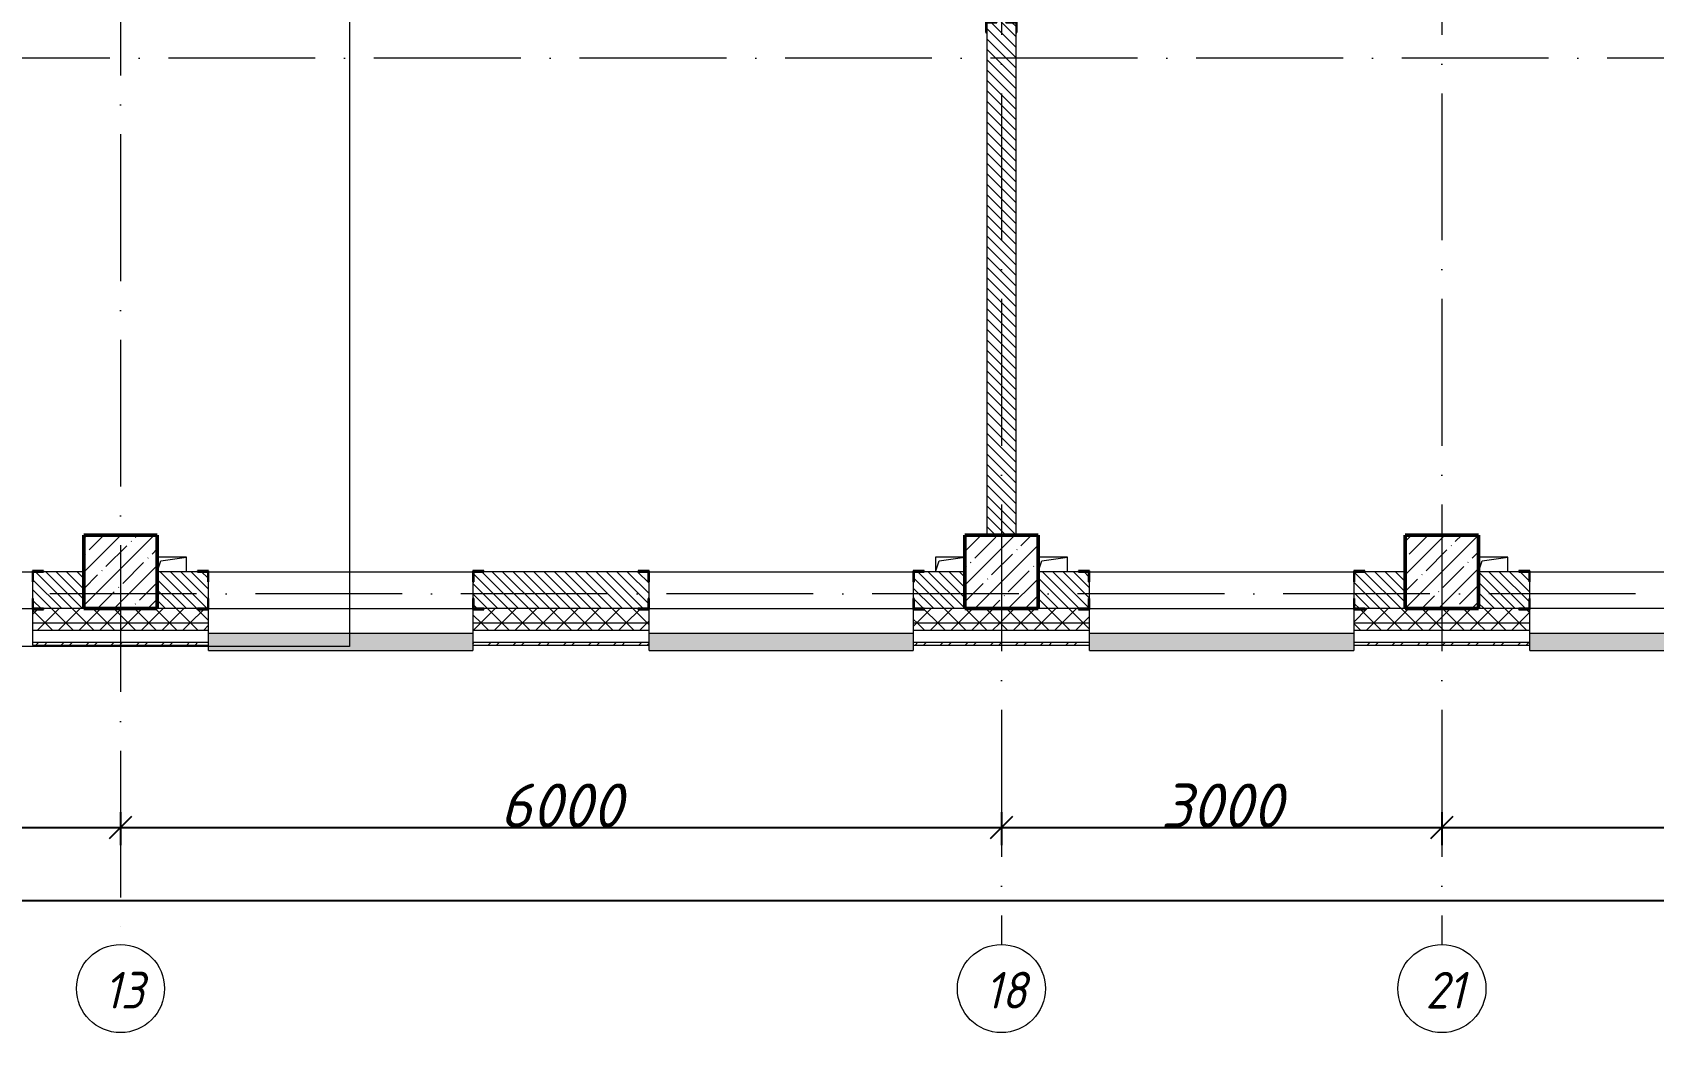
# Model space of a CAD drawing. Header units: millimetres. Extents: x -537608 to 253996, y -217170 to 186033.
# Drawn here: x -164298 to -153256, y 6915 to 13730 of the extents above; entities that cross this region are included whole.
import ezdxf

# ---------------------------------------------------------------- set-up
doc = ezdxf.new("R2010")
doc.units = ezdxf.units.MM
doc.linetypes.add('50_200_ШТРИХ_1Т_ш5_п1_п1_', pattern=[1400, 1000, -200, 0, -200])
for name, color, linetype, lineweight in [('A-____-____-DIMS', 7, 'Continuous', 9), ('A-GENM-____-MCUT', 7, 'Continuous', 25), ('A-GENM-____-OTLN', 7, 'Continuous', 9), ('A-GENM-____-OTLN-1', 7, 'Continuous', 25), ('A-GLAZ-____-OTLN', 7, 'Continuous', 9), ('A-WALL-____-MCUT', 7, 'Continuous', 13), ('A-WALL-____-MCUT-1', 7, 'Continuous', 9), ('A-WALL-____-OTLN', 7, 'Continuous', 9), ('A-WALL-____-PATT-1', 7, 'Continuous', 9), ('A-WALL-FNSH-MCUT-1', 7, 'Continuous', 9), ('S-COLS-____-MCUT', 7, 'Continuous', 50), ('S-COLS-____-OTLN', 7, 'Continuous', 9), ('S-GRID-____-IDEN', 7, 'Continuous', 9), ('S-GRID-____-OTLN-1', 7, '50_200_ШТРИХ_1Т_ш5_п1_п1_', 9)]:
    doc.layers.add(name, color=color, linetype=linetype, lineweight=lineweight)
doc.layers.add('A-GLAZ-____-OTLN-1', color=7, linetype='Continuous', lineweight=9, true_color=0xc0c0c0)
doc.layers.add('G-____-____-SYMB-1', color=9, linetype='Continuous', lineweight=9, true_color=0x808080)
doc.styles.add('ISOCPEUR_I', font='isocpeui.ttf', dxfattribs={"height": 300})
doc.styles.add('ISOCPEUR_I_9', font='isocpeui.ttf', dxfattribs={"width": 0.9, "height": 250})
doc.dimstyles.new('ISO-2_5_0_9К_БОЛЬШОЙ_ОСИ', dxfattribs={"dimscale": 304.8, "dimtxt": 248.995294, "dimasz": 0.492126, "dimexe": 0.393701, "dimexo": 0, "dimgap": 0, "dimtad": 1, "dimdec": 0, "dimzin": 0, "dimdsep": 46, "dimtxsty": 'ISOCPEUR_I', "dimblk1": 'OBLIQUE', "dimblk2": 'OBLIQUE', "dimsah": 1, "dimcen": 0.09, "dimdle": 0.393701, "dimazin": 0, "dimtfac": 1, "dimtdec": 4, "dimtix": 1, "dimtmove": 0, "dimatfit": 3, "dimfxl": 1, "dimtvp": 1, "dimtolj": 1, "dimtzin": 0, "dimarcsym": 2})
pattern_1 = [(135, (-184647.673, -45376.493), (-35.35534, -35.35534), [])]
pattern_2 = [(45, (-184647.67, -45376.49), (-70.71068, 70.71068), []), (135, (-184647.67, -45376.49), (-70.71068, -70.71068), [])]

# ---------------------------------------------------------------- blocks, each defined once
blk = doc.blocks.new('BSC_Колонна _Прямоугольная - 500х500-25642906-АР1_План отверстий 2 этажа в осях 1-64_Ю-ЯЯ')
at = {"layer": 'S-COLS-____-OTLN'}
h = blk.add_hatch(dxfattribs=at)
h.set_pattern_fill('FP_20', color=256, style=0, pattern_type=2)
h.set_pattern_definition([(45, (-26950, -55431.04), (-114.04925, 114.04925), []), (45, (-26835.95, -55431.04), (-114.04925, 114.04925), [201.613, -40.323, 3.353, -36.97])])
h.paths.add_polyline_path([(-250, -250), (250, -250), (250, 250), (-250, 250), (-250, 179)], flags=0)
at = {"layer": 'S-COLS-____-MCUT'}
for p, q in [((250, 250), (-250, 250)), ((-250, 250), (-250, -250)), ((250, -250), (250, 250)), ((-250, -250), (250, -250))]:
    blk.add_line(p, q, dxfattribs=at)
blk = doc.blocks.new('BSC_Колонна _Прямоугольная - 500х500-V47-АР1_План отверстий 2 этажа в осях 1-64_Ю-ЯЯ')
at = {"layer": 'S-COLS-____-OTLN'}
h = blk.add_hatch(dxfattribs=at)
h.set_pattern_fill('FP_57', color=256, style=0, pattern_type=2)
h.set_pattern_definition([(45, (-29950, -55431.04), (-114.04925, 114.04925), []), (45, (-29835.95, -55431.04), (-114.04925, 114.04925), [201.613, -40.323, 3.353, -36.97])])
h.paths.add_polyline_path([(-250, -250), (250, -250), (250, 250), (-250, 250)], flags=0)
at = {"layer": 'S-COLS-____-MCUT'}
for p, q in [((250, 250), (-250, 250)), ((-250, 250), (-250, -250)), ((250, -250), (250, 250)), ((-250, -250), (250, -250))]:
    blk.add_line(p, q, dxfattribs=at)
blk = doc.blocks.new('BSC_Колонна _Прямоугольная - 500х500-V49-АР1_План отверстий 2 этажа в осях 1-64_Ю-ЯЯ')
at = {"layer": 'S-COLS-____-OTLN'}
h = blk.add_hatch(dxfattribs=at)
h.set_pattern_fill('FP_59', color=256, style=0, pattern_type=2)
h.set_pattern_definition([(45, (-20950, -55431.04), (-114.04925, 114.04925), []), (45, (-20835.95, -55431.04), (-114.04925, 114.04925), [201.613, -40.323, 3.353, -36.97])])
h.paths.add_polyline_path([(-250, -250), (250, -250), (250, 250), (-250, 250)], flags=0)
at = {"layer": 'S-COLS-____-MCUT'}
for p, q in [((250, 250), (-250, 250)), ((-250, 250), (-250, -250)), ((250, -250), (250, 250)), ((-250, -250), (250, -250))]:
    blk.add_line(p, q, dxfattribs=at)
blk = doc.blocks.new('Фахверк_СКБ_Уголок - 250_2700-27497298-АР1_План отверстий 2 этажа в осях 1-64_Ю-ЯЯ')
at = {"layer": 'A-GENM-____-MCUT'}
for p, q in [((200, 181), (125, 181)), ((125, 181), (125, 106)), ((131, 106), (131, 175)), ((131, 175), (200, 175)), ((200, 175), (200, 181)), ((125, 106), (131, 106)), ((131, -6), (125, -6)), ((125, -6), (125, -81)), ((125, -81), (200, -81)), ((131, -75), (131, -6)), ((200, -75), (131, -75)), ((200, -81), (200, -75))]:
    blk.add_line(p, q, dxfattribs=at)
blk = doc.blocks.new('Фахверк_СКБ_Уголок - 200_3550-28267367-АР1_План отверстий 2 этажа в осях 1-64_Ю-ЯЯ')
at = {"layer": 'A-GENM-____-MCUT'}
for p, q in [((200, 156), (125, 156)), ((125, 156), (125, 81)), ((131, 81), (131, 150)), ((131, 150), (200, 150)), ((200, 150), (200, 156)), ((125, 81), (131, 81)), ((131, 19), (125, 19)), ((125, 19), (125, -56)), ((131, -50), (131, 19)), ((125, -56), (200, -56)), ((200, -50), (131, -50)), ((200, -56), (200, -50))]:
    blk.add_line(p, q, dxfattribs=at)
blk = doc.blocks.new('AR_Отверстие прямоугольное _в плите_ - AR_Отверстие прямоугольное _в плите_-V167-АР1_План отверстий 2 этажа в осях 1-64_Ю-ЯЯ')
at = {"layer": 'A-GENM-____-OTLN'}
for p, q in [((100, 50), (-100, 50)), ((-100, -50), (-75, 25)), ((-75, 25), (100, 50)), ((100, -50), (100, 50))]:
    blk.add_line(p, q, dxfattribs=at)
blk = doc.blocks.new('AR_Отверстие прямоугольное _в плите_ - AR_Отверстие прямоугольное _в плите_-V175-АР1_План отверстий 2 этажа в осях 1-64_Ю-ЯЯ')
at = {"layer": 'A-GENM-____-OTLN'}
for p, q in [((100, 50), (-100, 50)), ((-100, 50), (-100, -50)), ((-100, -50), (-75, 25)), ((-75, 25), (100, 50))]:
    blk.add_line(p, q, dxfattribs=at)
blk = doc.blocks.new('Отлив_СКБ - Отлив витража_120_НВФ-31885687-АР1_План отверстий 2 этажа в осях 1-64_Ю-ЯЯ')
at = {"layer": 'A-GLAZ-____-OTLN-1'}
for points in [[(0, 0), (0, -2), (1800, -2), (1800, 0), (1023, 0)], [(0, -83), (0, -120), (1800, -120), (1800, -2), (0, -2), (0, -63)]]:
    blk.add_hatch(color=256, dxfattribs=at).paths.add_polyline_path(points, flags=0)
at = {"layer": 'A-GLAZ-____-OTLN'}
for p, q in [((0, 0), (1800, 0)), ((1800, -2), (0, -2)), ((0, -120), (0, -83)), ((1800, -83), (1800, -120)), ((0, -120), (1800, -120))]:
    blk.add_line(p, q, dxfattribs=at)
blk = doc.blocks.new('Ось сетки - Круг_Ø6_00__ISO-2_5_0_9K_-25732049-АР1_План отверстий 2 этажа в осях 1-64_Ю-ЯЯ')
at = {"layer": 'S-GRID-____-IDEN'}
blk.add_circle((0, 0), 3, dxfattribs=at)
blk = doc.blocks.new('_Oblique')
at = {"color": 0, "linetype": 'ByBlock', "lineweight": -2}
blk.add_line((-0.5, -0.5), (0.5, 0.5), dxfattribs=at)
blk = doc.blocks.new('*D2223')
at = {"layer": 'A-____-____-DIMS', "color": 0, "lineweight": -2, "transparency": 16777216}
for p, q in [((-166698, 8418), (-166698, 8192)), ((-163698, 8418), (-163698, 8192)), ((-166818, 8312), (-163578, 8312))]:
    blk.add_line(p, q, dxfattribs=at)
at = {"layer": 'Defpoints', "color": 0, "transparency": 16777216}
for p in [(-166698, 8418), (-163698, 8418), (-163698, 8312)]:
    blk.add_point(p, dxfattribs=at)
at = {"layer": 'A-____-____-DIMS', "color": 0, "lineweight": -2, "transparency": 16777216, "xscale": 150, "yscale": 150, "zscale": 150, "rotation": 180}
blk.add_blockref('_Oblique', (-166698, 8312), dxfattribs=at)
at = {"layer": 'A-____-____-DIMS', "color": 0, "lineweight": -2, "transparency": 16777216, "xscale": 150, "yscale": 150, "zscale": 150}
blk.add_blockref('_Oblique', (-163698, 8312), dxfattribs=at)
at = {"layer": 'A-____-____-DIMS', "color": 0, "transparency": 16777216, "insert": (-165198, 8462), "char_height": 300, "width": 758.48, "attachment_point": 5, "style": 'ISOCPEUR_I'}
blk.add_mtext('\\A1;3000', dxfattribs=at)
blk = doc.blocks.new('*D2224')
at = {"layer": 'A-____-____-DIMS', "color": 0, "lineweight": -2, "transparency": 16777216}
for p, q in [((-163698, 8418), (-163698, 8192)), ((-157698, 8418), (-157698, 8192)), ((-163818, 8312), (-157578, 8312))]:
    blk.add_line(p, q, dxfattribs=at)
at = {"layer": 'Defpoints', "color": 0, "transparency": 16777216}
for p in [(-163698, 8418), (-157698, 8418), (-157698, 8312)]:
    blk.add_point(p, dxfattribs=at)
at = {"layer": 'A-____-____-DIMS', "color": 0, "lineweight": -2, "transparency": 16777216, "xscale": 150, "yscale": 150, "zscale": 150, "rotation": 180}
blk.add_blockref('_Oblique', (-163698, 8312), dxfattribs=at)
at = {"layer": 'A-____-____-DIMS', "color": 0, "lineweight": -2, "transparency": 16777216, "xscale": 150, "yscale": 150, "zscale": 150}
blk.add_blockref('_Oblique', (-157698, 8312), dxfattribs=at)
at = {"layer": 'A-____-____-DIMS', "color": 0, "transparency": 16777216, "insert": (-160698, 8462), "char_height": 300, "width": 758.48, "attachment_point": 5, "style": 'ISOCPEUR_I'}
blk.add_mtext('\\A1;6000', dxfattribs=at)
blk = doc.blocks.new('*D2225')
at = {"layer": 'A-____-____-DIMS', "color": 0, "lineweight": -2, "transparency": 16777216}
for p, q in [((-157698, 8418), (-157698, 8192)), ((-154698, 8418), (-154698, 8192)), ((-157818, 8312), (-154578, 8312))]:
    blk.add_line(p, q, dxfattribs=at)
at = {"layer": 'Defpoints', "color": 0, "transparency": 16777216}
for p in [(-157698, 8418), (-154698, 8418), (-154698, 8312)]:
    blk.add_point(p, dxfattribs=at)
at = {"layer": 'A-____-____-DIMS', "color": 0, "lineweight": -2, "transparency": 16777216, "xscale": 150, "yscale": 150, "zscale": 150, "rotation": 180}
blk.add_blockref('_Oblique', (-157698, 8312), dxfattribs=at)
at = {"layer": 'A-____-____-DIMS', "color": 0, "lineweight": -2, "transparency": 16777216, "xscale": 150, "yscale": 150, "zscale": 150}
blk.add_blockref('_Oblique', (-154698, 8312), dxfattribs=at)
at = {"layer": 'A-____-____-DIMS', "color": 0, "transparency": 16777216, "insert": (-156198, 8462), "char_height": 300, "width": 758.48, "attachment_point": 5, "style": 'ISOCPEUR_I'}
blk.add_mtext('\\A1;3000', dxfattribs=at)
blk = doc.blocks.new('*D2226')
at = {"layer": 'A-____-____-DIMS', "color": 0, "lineweight": -2, "transparency": 16777216}
for p, q in [((-154698, 8418), (-154698, 8192)), ((-148698, 8418), (-148698, 8192)), ((-154818, 8312), (-148578, 8312))]:
    blk.add_line(p, q, dxfattribs=at)
at = {"layer": 'Defpoints', "color": 0, "transparency": 16777216}
for p in [(-154698, 8418), (-148698, 8418), (-148698, 8312)]:
    blk.add_point(p, dxfattribs=at)
at = {"layer": 'A-____-____-DIMS', "color": 0, "lineweight": -2, "transparency": 16777216, "xscale": 150, "yscale": 150, "zscale": 150, "rotation": 180}
blk.add_blockref('_Oblique', (-154698, 8312), dxfattribs=at)
at = {"layer": 'A-____-____-DIMS', "color": 0, "lineweight": -2, "transparency": 16777216, "xscale": 150, "yscale": 150, "zscale": 150}
blk.add_blockref('_Oblique', (-148698, 8312), dxfattribs=at)
at = {"layer": 'A-____-____-DIMS', "color": 0, "transparency": 16777216, "insert": (-151698, 8462), "char_height": 300, "width": 758.48, "attachment_point": 5, "style": 'ISOCPEUR_I'}
blk.add_mtext('\\A1;6000', dxfattribs=at)
blk = doc.blocks.new('*D2215')
at = {"layer": 'A-____-____-DIMS', "color": 0, "lineweight": -2, "transparency": 16777216}
for p, q in [((-186998, 7921), (-186998, 7695)), ((-113598, 7921), (-113598, 7695)), ((-187118, 7815), (-113478, 7815))]:
    blk.add_line(p, q, dxfattribs=at)
at = {"layer": 'Defpoints', "color": 0, "transparency": 16777216}
for p in [(-186998, 7921), (-113598, 7921), (-113598, 7815)]:
    blk.add_point(p, dxfattribs=at)
at = {"layer": 'A-____-____-DIMS', "color": 0, "lineweight": -2, "transparency": 16777216, "xscale": 150, "yscale": 150, "zscale": 150, "rotation": 180}
blk.add_blockref('_Oblique', (-186998, 7815), dxfattribs=at)
at = {"layer": 'A-____-____-DIMS', "color": 0, "lineweight": -2, "transparency": 16777216, "xscale": 150, "yscale": 150, "zscale": 150}
blk.add_blockref('_Oblique', (-113598, 7815), dxfattribs=at)
at = {"layer": 'A-____-____-DIMS', "color": 0, "transparency": 16777216, "insert": (-150298, 7967), "char_height": 300, "width": 971.08, "attachment_point": 5, "style": 'ISOCPEUR_I'}
blk.add_mtext('\\A1;73400', dxfattribs=at)

msp = doc.modelspace()

# ---------------------------------------------------------------- hatches: boundary and pattern name
at = {"layer": 'A-WALL-____-PATT-1'}
h = msp.add_hatch(dxfattribs=at)
h.set_pattern_fill('FP_6', color=256, style=0, pattern_type=2)
h.set_pattern_definition(pattern_1)
h.paths.add_polyline_path([(-157797.6725, 10304.5485), (-157597.6725, 10304.5485), (-157597.6725, 13798.5485), (-157666.6725, 13798.5485), (-157666.6725, 13804.5485), (-157597.6725, 13804.5485), (-157597.6725, 17304.5485), (-157797.6725, 17304.5485), (-157797.6725, 13804.5485), (-157728.6725, 13804.5485), (-157728.6725, 13798.5485), (-157797.6725, 13798.5485), (-157797.6725, 11848.0984)], flags=0)
h = msp.add_hatch(dxfattribs=at)
h.set_pattern_fill('FP_6', color=256, style=0, pattern_type=2)
h.set_pattern_definition(pattern_1)
h.paths.add_polyline_path([(-164291.6725, 9804.5485), (-163947.6725, 9804.5485), (-163947.6725, 10054.5485), (-164291.6725, 10054.5485), (-164291.6725, 9985.5485), (-164297.6725, 9985.5485), (-164297.6725, 9873.5485), (-164291.6725, 9873.5485)], flags=0)
h.paths.add_polyline_path([(-166104.0966, 9804.5485), (-166103.6725, 9804.5485), (-166103.6725, 9873.5485), (-166097.6725, 9873.5485), (-166097.6725, 9985.5485), (-166103.6725, 9985.5485), (-166104.0966, 10054.5485), (-166447.6725, 10054.5485), (-166447.6725, 9804.5485), (-166172.6725, 9804.5485)], flags=0)
h = msp.add_hatch(dxfattribs=at)
h.set_pattern_fill('FP_6', color=256, style=0, pattern_type=2)
h.set_pattern_definition(pattern_1)
h.paths.add_polyline_path([(-158150.3436, 9804.5485), (-157947.6725, 9804.5485), (-157947.6725, 10054.5485), (-158291.6725, 10054.5485), (-158291.6725, 9985.5485), (-158297.6725, 9985.5485), (-158297.6725, 9873.5485), (-158291.6725, 9873.5485), (-158291.6725, 9804.5485), (-158222.6725, 9804.5485)], flags=0)
h.paths.add_polyline_path([(-160172.6725, 9804.5485), (-160103.6725, 9804.5485), (-160103.6725, 9873.5485), (-160097.6725, 9873.5485), (-160097.6725, 9985.5485), (-160103.6725, 9985.5485), (-160103.6725, 10054.5485), (-161291.6725, 10054.5485), (-161291.6725, 9985.5485), (-161297.6725, 9985.5485), (-161297.6725, 9873.5485), (-161291.6725, 9873.5485), (-161291.6725, 9804.5485), (-160801.5946, 9804.5485)], flags=0)
h.paths.add_polyline_path([(-163353.6725, 9804.5485), (-163103.6725, 9804.5485), (-163103.6725, 9873.5485), (-163097.6725, 9873.5485), (-163097.6725, 9985.5485), (-163103.6725, 9985.5485), (-163103.6725, 10054.5485), (-163447.6725, 10054.5485), (-163447.6725, 9804.5485)], flags=0)
h = msp.add_hatch(dxfattribs=at)
h.set_pattern_fill('FP_6', color=256, style=0, pattern_type=2)
h.set_pattern_definition(pattern_1)
h.paths.add_polyline_path([(-155222.6725, 9804.5485), (-154947.6725, 9804.5485), (-154947.6725, 10054.5485), (-155291.6725, 10054.5485), (-155291.6725, 9985.5485), (-155297.6725, 9985.5485), (-155297.6725, 9873.5485), (-155291.6725, 9873.5485), (-155291.6725, 9804.5485)], flags=0)
h.paths.add_polyline_path([(-157447.6725, 9804.5485), (-157103.6725, 9804.5485), (-157103.6725, 9873.5485), (-157097.6725, 9873.5485), (-157097.6725, 9985.5485), (-157103.6725, 9985.5485), (-157103.6725, 10054.5485), (-157447.6725, 10054.5485)], flags=0)
h = msp.add_hatch(dxfattribs=at)
h.set_pattern_fill('FP_6', color=256, style=0, pattern_type=2)
h.set_pattern_definition(pattern_1)
h.paths.add_polyline_path([(-149291.6725, 9804.5485), (-148947.6725, 9804.5485), (-148947.6725, 10054.5485), (-149291.6725, 10054.5485), (-149291.6725, 9985.5485), (-149297.6725, 9985.5485), (-149297.6725, 9873.5485), (-149291.6725, 9873.5485)], flags=0)
h.paths.add_polyline_path([(-151172.6725, 9804.5485), (-151103.6725, 9804.5485), (-151103.6725, 9873.5485), (-151097.6725, 9873.5485), (-151097.6725, 9985.5485), (-151103.6725, 9985.5485), (-151103.6725, 10054.5485), (-152291.6725, 10054.5485), (-152291.6725, 9985.5485), (-152297.6725, 9985.5485), (-152297.6725, 9873.5485), (-152291.6725, 9873.5485), (-152291.6725, 9804.5485), (-152222.6725, 9804.5485)], flags=0)
h.paths.add_polyline_path([(-154103.6725, 9804.5485), (-154103.6725, 9873.5485), (-154097.6725, 9873.5485), (-154097.6725, 9985.5485), (-154103.6725, 9985.5485), (-154103.6725, 10054.5485), (-154447.6725, 10054.5485), (-154447.6725, 9804.5485), (-154172.6725, 9804.5485)], flags=0)
h = msp.add_hatch(dxfattribs=at)
h.set_pattern_fill('FP_1', color=256, style=0, pattern_type=2)
h.set_pattern_definition(pattern_2)
h.paths.add_polyline_path([(-110427.8256, 9704.5485), (-110347.6725, 9704.5485), (-110347.6725, 9804.5485), (-116697.6725, 9804.5485), (-116697.6725, 9704.5485), (-113962.8269, 9704.5485)], flags=0)
h.paths.add_polyline_path([(-119647.6725, 9704.5485), (-117697.6725, 9704.5485), (-117697.6725, 9804.5485), (-119572.6725, 9804.5485), (-119572.6725, 9798.5485), (-119647.6725, 9798.5485)], flags=0)
h.paths.add_polyline_path([(-120647.6725, 9704.5485), (-120647.6725, 9798.5485), (-120722.6725, 9798.5485), (-120722.6725, 9804.5485), (-121672.6725, 9804.5485), (-121672.6725, 9798.5485), (-121747.6725, 9798.5485), (-121747.6725, 9704.5485), (-121032.8296, 9704.5485)], flags=0)
h.paths.add_polyline_path([(-124567.8309, 9704.5485), (-123547.6725, 9704.5485), (-123547.6725, 9798.5485), (-123622.6725, 9798.5485), (-123622.6725, 9804.5485), (-124672.6725, 9804.5485), (-124672.6725, 9798.5485), (-124747.6725, 9798.5485), (-124747.6725, 9704.5485), (-124672.6725, 9704.5485)], flags=0)
h.paths.add_polyline_path([(-126547.6725, 9704.5485), (-126547.6725, 9798.5485), (-126622.6725, 9798.5485), (-126622.6725, 9804.5485), (-127672.6725, 9804.5485), (-127672.6725, 9798.5485), (-127747.6725, 9798.5485), (-127747.6725, 9704.5485), (-127219.0819, 9704.5485)], flags=0)
h.paths.add_polyline_path([(-130312.2081, 9704.5485), (-129547.6725, 9704.5485), (-129547.6725, 9798.5485), (-129622.6725, 9798.5485), (-129622.6725, 9804.5485), (-130672.6725, 9804.5485), (-130672.6725, 9798.5485), (-130747.6725, 9798.5485), (-130747.6725, 9704.5485), (-130397.6725, 9704.5485)], flags=0)
h.paths.add_polyline_path([(-132622.6725, 9704.5485), (-132547.6725, 9704.5485), (-132547.6725, 9798.5485), (-132622.6725, 9798.5485), (-132622.6725, 9804.5485), (-133672.6725, 9804.5485), (-133672.6725, 9798.5485), (-133747.6725, 9798.5485), (-133747.6725, 9704.5485), (-133405.3343, 9704.5485)], flags=0)
h.paths.add_polyline_path([(-136747.6725, 9704.5485), (-135547.6725, 9704.5485), (-135547.6725, 9798.5485), (-135622.6725, 9798.5485), (-135622.6725, 9804.5485), (-136672.6725, 9804.5485), (-136672.6725, 9798.5485), (-136747.6725, 9798.5485)], flags=0)
h.paths.add_polyline_path([(-142172.6725, 9704.5485), (-142097.6725, 9704.5485), (-142097.6725, 9798.5485), (-142172.6725, 9798.5485), (-142172.6725, 9804.5485), (-143222.6725, 9804.5485), (-143222.6725, 9798.5485), (-143297.6725, 9798.5485), (-143297.6725, 9704.5485), (-142242.8376, 9704.5485)], flags=0)
h.paths.add_polyline_path([(-140222.6725, 9704.5485), (-138547.6725, 9704.5485), (-138547.6725, 9798.5485), (-138622.6725, 9798.5485), (-138622.6725, 9804.5485), (-140222.6725, 9804.5485), (-140222.6725, 9798.5485), (-140297.6725, 9798.5485), (-140297.6725, 9704.5485)], flags=0)
h.paths.add_polyline_path([(-145172.6725, 9704.5485), (-145097.6725, 9704.5485), (-145097.6725, 9798.5485), (-145172.6725, 9798.5485), (-145172.6725, 9804.5485), (-146222.6725, 9804.5485), (-146222.6725, 9798.5485), (-146297.6725, 9798.5485), (-146297.6725, 9704.5485), (-145447.6725, 9704.5485)], flags=0)
h.paths.add_polyline_path([(-148097.6725, 9704.5485), (-148097.6725, 9798.5485), (-148172.6725, 9798.5485), (-148172.6725, 9804.5485), (-149222.6725, 9804.5485), (-149222.6725, 9798.5485), (-149297.6725, 9798.5485), (-149297.6725, 9704.5485), (-148429.09, 9704.5485)], flags=0)
h.paths.add_polyline_path([(-152297.6725, 9704.5485), (-151097.6725, 9704.5485), (-151097.6725, 9798.5485), (-151172.6725, 9798.5485), (-151172.6725, 9804.5485), (-152222.6725, 9804.5485), (-152222.6725, 9798.5485), (-152297.6725, 9798.5485)], flags=0)
h.paths.add_polyline_path([(-154097.6725, 9704.5485), (-154097.6725, 9798.5485), (-154172.6725, 9798.5485), (-154172.6725, 9804.5485), (-155222.6725, 9804.5485), (-155222.6725, 9798.5485), (-155297.6725, 9798.5485), (-155297.6725, 9704.5485), (-154172.6725, 9704.5485)], flags=0)
h.paths.add_polyline_path([(-157947.6725, 9704.5485), (-157097.6725, 9704.5485), (-157097.6725, 9798.5485), (-157172.6725, 9798.5485), (-157172.6725, 9804.5485), (-158222.6725, 9804.5485), (-158222.6725, 9798.5485), (-158297.6725, 9798.5485), (-158297.6725, 9704.5485), (-158150.3436, 9704.5485)], flags=0)
h.paths.add_polyline_path([(-160097.6725, 9704.5485), (-160097.6725, 9798.5485), (-160172.6725, 9798.5485), (-160172.6725, 9804.5485), (-161222.6725, 9804.5485), (-161222.6725, 9798.5485), (-161297.6725, 9798.5485), (-161297.6725, 9704.5485), (-160801.5946, 9704.5485)], flags=0)
h.paths.add_polyline_path([(-163097.6725, 9704.5485), (-163097.6725, 9798.5485), (-163172.6725, 9798.5485), (-163172.6725, 9804.5485), (-164222.6725, 9804.5485), (-164222.6725, 9798.5485), (-164297.6725, 9798.5485), (-164297.6725, 9704.5485), (-163172.6725, 9704.5485)], flags=0)
h.paths.add_polyline_path([(-166097.6725, 9704.5485), (-166097.6725, 9798.5485), (-166172.6725, 9798.5485), (-166172.6725, 9804.5485), (-167222.6725, 9804.5485), (-167222.6725, 9798.5485), (-167297.6725, 9798.5485), (-167297.6725, 9704.5485), (-166104.0966, 9704.5485)], flags=0)
h.paths.add_polyline_path([(-168297.6725, 9704.5485), (-168297.6725, 9798.5485), (-168372.6725, 9798.5485), (-168372.6725, 9804.5485), (-178097.6725, 9804.5485), (-178097.6725, 9704.5485), (-168755.3476, 9704.5485)], flags=0)
h.paths.add_polyline_path([(-179097.6725, 9704.5485), (-179097.6725, 9804.5485), (-187097.6725, 9804.5485), (-187097.6725, 9704.5485), (-181127.8523, 9704.5485)], flags=0)
h = msp.add_hatch(dxfattribs=at)
h.set_pattern_fill('FP_1', color=256, style=0, pattern_type=2)
h.set_pattern_definition(pattern_2)
h.paths.add_polyline_path([(-110347.6725, 9654.5485), (-110347.6725, 9704.5485), (-116697.6725, 9704.5485), (-116697.6725, 9654.5485), (-110427.8256, 9654.5485)], flags=0)
h.paths.add_polyline_path([(-117697.6725, 9654.5485), (-117697.6725, 9704.5485), (-119647.6725, 9704.5485), (-119647.6725, 9654.5485), (-119265.3289, 9654.5485)], flags=0)
h.paths.add_polyline_path([(-120647.6725, 9654.5485), (-120647.6725, 9704.5485), (-121747.6725, 9704.5485), (-121747.6725, 9654.5485), (-121032.8296, 9654.5485)], flags=0)
h.paths.add_polyline_path([(-123547.6725, 9654.5485), (-123547.6725, 9704.5485), (-124747.6725, 9704.5485), (-124747.6725, 9654.5485), (-124567.8309, 9654.5485)], flags=0)
h.paths.add_polyline_path([(-126547.6725, 9654.5485), (-126547.6725, 9704.5485), (-127747.6725, 9704.5485), (-127747.6725, 9654.5485), (-127219.0819, 9654.5485)], flags=0)
h.paths.add_polyline_path([(-129547.6725, 9654.5485), (-129547.6725, 9704.5485), (-130747.6725, 9704.5485), (-130747.6725, 9654.5485), (-129870.3329, 9654.5485)], flags=0)
h.paths.add_polyline_path([(-133747.6725, 9654.5485), (-132547.6725, 9654.5485), (-132547.6725, 9704.5485), (-133747.6725, 9704.5485)], flags=0)
h.paths.add_polyline_path([(-136056.5853, 9654.5485), (-135547.6725, 9654.5485), (-135547.6725, 9704.5485), (-136747.6725, 9704.5485), (-136747.6725, 9654.5485)], flags=0)
h.paths.add_polyline_path([(-140297.6725, 9654.5485), (-138547.6725, 9654.5485), (-138547.6725, 9704.5485), (-140297.6725, 9704.5485)], flags=0)
h.paths.add_polyline_path([(-143297.6725, 9654.5485), (-142097.6725, 9654.5485), (-142097.6725, 9704.5485), (-143297.6725, 9704.5485)], flags=0)
h.paths.add_polyline_path([(-145097.6725, 9654.5485), (-145097.6725, 9704.5485), (-146297.6725, 9704.5485), (-146297.6725, 9654.5485), (-145777.8389, 9654.5485)], flags=0)
h.paths.add_polyline_path([(-151097.6725, 9654.5485), (-151097.6725, 9704.5485), (-152297.6725, 9704.5485), (-152297.6725, 9654.5485)], flags=0)
h.paths.add_polyline_path([(-149297.6725, 9654.5485), (-148097.6725, 9654.5485), (-148097.6725, 9704.5485), (-149297.6725, 9704.5485)], flags=0)
h.paths.add_polyline_path([(-154097.6725, 9654.5485), (-154097.6725, 9704.5485), (-155297.6725, 9704.5485), (-155297.6725, 9654.5485), (-154615.3423, 9654.5485)], flags=0)
h.paths.add_polyline_path([(-157097.6725, 9654.5485), (-157097.6725, 9704.5485), (-158297.6725, 9704.5485), (-158297.6725, 9654.5485), (-157266.5933, 9654.5485)], flags=0)
h.paths.add_polyline_path([(-161297.6725, 9654.5485), (-160097.6725, 9654.5485), (-160097.6725, 9704.5485), (-161297.6725, 9704.5485)], flags=0)
h.paths.add_polyline_path([(-163097.6725, 9654.5485), (-163097.6725, 9704.5485), (-164297.6725, 9704.5485), (-164297.6725, 9654.5485), (-163452.8456, 9654.5485)], flags=0)
h.paths.add_polyline_path([(-166104.0966, 9654.5485), (-166097.6725, 9654.5485), (-166097.6725, 9704.5485), (-167297.6725, 9704.5485), (-167297.6725, 9654.5485), (-166987.847, 9654.5485)], flags=0)
h.paths.add_polyline_path([(-168297.6725, 9654.5485), (-168297.6725, 9704.5485), (-178097.6725, 9704.5485), (-178097.6725, 9654.5485), (-168755.3476, 9654.5485)], flags=0)
h.paths.add_polyline_path([(-179097.6725, 9654.5485), (-179097.6725, 9704.5485), (-187197.6725, 9704.5485), (-187197.6725, 9654.5485), (-181127.8523, 9654.5485)], flags=0)
h = msp.add_hatch(dxfattribs=at)
h.set_pattern_fill('FP_3', color=256, style=0, pattern_type=2)
h.set_pattern_definition([(45, (-184647.67, -45376.49), (-85.53659, 85.53659), []), (45, (-184590.65, -45376.49), (-85.53659, 85.53659), [])])
h.paths.add_polyline_path([(-139432.6725, 9554.5485), (-139432.6725, 9574.5485), (-140297.6725, 9574.5485), (-140297.6725, 9554.5485), (-139591.5866, 9554.5485)], flags=0)
h.paths.add_polyline_path([(-142242.8376, 9554.5485), (-142097.6725, 9554.5485), (-142097.6725, 9574.5485), (-143297.6725, 9574.5485), (-143297.6725, 9554.5485)], flags=0)
h.paths.add_polyline_path([(-145777.8389, 9554.5485), (-145097.6725, 9554.5485), (-145097.6725, 9574.5485), (-146297.6725, 9574.5485), (-146297.6725, 9554.5485)], flags=0)
h.paths.add_polyline_path([(-148097.6725, 9554.5485), (-148097.6725, 9574.5485), (-149297.6725, 9574.5485), (-149297.6725, 9554.5485), (-148429.09, 9554.5485)], flags=0)
h.paths.add_polyline_path([(-151097.6725, 9554.5485), (-151097.6725, 9574.5485), (-152297.6725, 9574.5485), (-152297.6725, 9554.5485)], flags=0)
h.paths.add_polyline_path([(-154097.6725, 9554.5485), (-154097.6725, 9574.5485), (-155297.6725, 9574.5485), (-155297.6725, 9554.5485), (-154615.3423, 9554.5485)], flags=0)
h.paths.add_polyline_path([(-157266.5933, 9554.5485), (-157097.6725, 9554.5485), (-157097.6725, 9574.5485), (-158297.6725, 9574.5485), (-158297.6725, 9554.5485), (-158150.3436, 9554.5485)], flags=0)
h.paths.add_polyline_path([(-160097.6725, 9554.5485), (-160097.6725, 9574.5485), (-161297.6725, 9574.5485), (-161297.6725, 9554.5485), (-160801.5946, 9554.5485)], flags=0)
h.paths.add_polyline_path([(-163452.8456, 9554.5485), (-163097.6725, 9554.5485), (-163097.6725, 9574.5485), (-164297.6725, 9574.5485), (-164297.6725, 9554.5485)], flags=0)
h.paths.add_polyline_path([(-167297.6725, 9554.5485), (-166097.6725, 9554.5485), (-166097.6725, 9574.5485), (-167297.6725, 9574.5485)], flags=0)
h.paths.add_polyline_path([(-168297.6725, 9554.5485), (-168297.6725, 9574.5485), (-178097.6725, 9574.5485), (-178097.6725, 9554.5485), (-168755.3476, 9554.5485)], flags=0)
h.paths.add_polyline_path([(-179097.6725, 9554.5485), (-179097.6725, 9574.5485), (-187327.6725, 9574.5485), (-187327.6725, 9554.5485), (-181127.8523, 9554.5485)], flags=0)

# ---------------------------------------------------------------- linework, layer by layer
at = {"layer": 'A-WALL-____-MCUT'}
for p, q in [((-157797.6725, 13729.5485), (-157797.6725, 10304.5485)), ((-157597.6725, 10304.5485), (-157597.6725, 13729.5485)), ((-163947.6725, 10054.5485), (-164222.6725, 10054.5485)), ((-163172.6725, 10054.5485), (-163447.6725, 10054.5485)), ((-160172.6725, 10054.5485), (-161222.6725, 10054.5485)), ((-157947.6725, 10054.5485), (-158222.6725, 10054.5485)), ((-157172.6725, 10054.5485), (-157447.6725, 10054.5485)), ((-154947.6725, 10054.5485), (-155222.6725, 10054.5485)), ((-154172.6725, 10054.5485), (-154447.6725, 10054.5485)), ((-164297.6725, 9985.5485), (-164297.6725, 9873.5485)), ((-163097.6725, 9873.5485), (-163097.6725, 9985.5485)), ((-161297.6725, 9985.5485), (-161297.6725, 9873.5485)), ((-160097.6725, 9873.5485), (-160097.6725, 9985.5485)), ((-158297.6725, 9985.5485), (-158297.6725, 9873.5485)), ((-157097.6725, 9873.5485), (-157097.6725, 9985.5485)), ((-155297.6725, 9985.5485), (-155297.6725, 9873.5485)), ((-154097.6725, 9873.5485), (-154097.6725, 9985.5485)), ((-164297.6725, 9798.5485), (-164297.6725, 9574.5485)), ((-163097.6725, 9574.5485), (-163097.6725, 9798.5485)), ((-161297.6725, 9798.5485), (-161297.6725, 9574.5485)), ((-160097.6725, 9574.5485), (-160097.6725, 9798.5485)), ((-158297.6725, 9798.5485), (-158297.6725, 9574.5485)), ((-157097.6725, 9574.5485), (-157097.6725, 9798.5485)), ((-155297.6725, 9798.5485), (-155297.6725, 9574.5485)), ((-154097.6725, 9574.5485), (-154097.6725, 9798.5485)), ((-164297.6725, 9574.5485), (-163097.6725, 9574.5485)), ((-161297.6725, 9574.5485), (-160097.6725, 9574.5485)), ((-158297.6725, 9574.5485), (-157097.6725, 9574.5485)), ((-155297.6725, 9574.5485), (-154097.6725, 9574.5485))]:
    msp.add_line(p, q, dxfattribs=at)
at = {"layer": 'A-WALL-____-MCUT-1'}
for p, q in [((-163947.6725, 9804.5485), (-164222.6725, 9804.5485)), ((-163172.6725, 9804.5485), (-163447.6725, 9804.5485)), ((-160172.6725, 9804.5485), (-161222.6725, 9804.5485)), ((-157947.6725, 9804.5485), (-158222.6725, 9804.5485)), ((-157172.6725, 9804.5485), (-157447.6725, 9804.5485)), ((-154947.6725, 9804.5485), (-155222.6725, 9804.5485)), ((-154172.6725, 9804.5485), (-154447.6725, 9804.5485)), ((-163097.6725, 9704.5485), (-164297.6725, 9704.5485)), ((-163097.6725, 9654.5485), (-164297.6725, 9654.5485)), ((-160097.6725, 9704.5485), (-161297.6725, 9704.5485)), ((-160097.6725, 9654.5485), (-161297.6725, 9654.5485)), ((-157097.6725, 9704.5485), (-158297.6725, 9704.5485)), ((-157097.6725, 9654.5485), (-158297.6725, 9654.5485)), ((-154097.6725, 9704.5485), (-155297.6725, 9704.5485)), ((-154097.6725, 9654.5485), (-155297.6725, 9654.5485))]:
    msp.add_line(p, q, dxfattribs=at)
at = {"layer": 'A-WALL-____-OTLN'}
for p, q in [((-166097.6725, 10054.5485), (-164297.6725, 10054.5485)), ((-163097.6725, 10054.5485), (-161297.6725, 10054.5485)), ((-160097.6725, 10054.5485), (-158297.6725, 10054.5485)), ((-157097.6725, 10054.5485), (-155297.6725, 10054.5485)), ((-154097.6725, 10054.5485), (-152297.6725, 10054.5485)), ((-166097.6725, 9804.5485), (-164297.6725, 9804.5485)), ((-163097.6725, 9804.5485), (-161297.6725, 9804.5485)), ((-160097.6725, 9804.5485), (-158297.6725, 9804.5485)), ((-157097.6725, 9804.5485), (-155297.6725, 9804.5485)), ((-152297.6725, 9804.5485), (-154097.6725, 9804.5485))]:
    msp.add_line(p, q, dxfattribs=at)
at = {"layer": 'A-WALL-FNSH-MCUT-1'}
for p, q in [((-164297.6725, 9574.5485), (-164297.6725, 9554.5485)), ((-164297.6725, 9554.5485), (-163097.6725, 9554.5485)), ((-163097.6725, 9554.5485), (-163097.6725, 9574.5485)), ((-161297.6725, 9574.5485), (-161297.6725, 9574.5485)), ((-161297.6725, 9574.5485), (-161297.6725, 9554.5485)), ((-161297.6725, 9554.5485), (-160097.6725, 9554.5485)), ((-160097.6725, 9554.5485), (-160097.6725, 9574.5485)), ((-158297.6725, 9574.5485), (-158297.6725, 9574.5485)), ((-158297.6725, 9574.5485), (-158297.6725, 9554.5485)), ((-158297.6725, 9554.5485), (-157097.6725, 9554.5485)), ((-157097.6725, 9554.5485), (-157097.6725, 9574.5485)), ((-155297.6725, 9574.5485), (-155297.6725, 9554.5485)), ((-155297.6725, 9554.5485), (-154097.6725, 9554.5485)), ((-154097.6725, 9554.5485), (-154097.6725, 9574.5485))]:
    msp.add_line(p, q, dxfattribs=at)
at = {"layer": 'G-____-____-SYMB-1'}
for p, q in [((-162137.6725, 41312.058), (-162137.6725, 9545.0318)), ((-162137.6725, 9545.0318), (-169401.4015, 9545.0318))]:
    msp.add_line(p, q, dxfattribs=at)
at = {"layer": 'S-GRID-____-OTLN-1'}
for p, q in [((-157697.6725, 45516.3579), (-157697.6725, 7515.0943)), ((-154697.6725, 45516.3579), (-154697.6725, 7515.0943)), ((-163697.6725, 45238.424), (-163697.6725, 7515.0943)), ((-109167.6321, 13554.5485), (-189316.4427, 13554.5485)), ((-80573.2659, 9904.5485), (-189316.4427, 9904.5485))]:
    msp.add_line(p, q, dxfattribs=at)

# ---------------------------------------------------------------- block references
at = {"layer": 'A-GENM-____-OTLN'}
for name, p in [('AR_Отверстие прямоугольное _в плите_ - AR_Отверстие прямоугольное _в плите_-V167-АР1_План отверстий 2 этажа в осях 1-64_Ю-ЯЯ', (-163347.6725, 10104.5485)), ('AR_Отверстие прямоугольное _в плите_ - AR_Отверстие прямоугольное _в плите_-V175-АР1_План отверстий 2 этажа в осях 1-64_Ю-ЯЯ', (-158047.6725, 10104.5485)), ('AR_Отверстие прямоугольное _в плите_ - AR_Отверстие прямоугольное _в плите_-V167-АР1_План отверстий 2 этажа в осях 1-64_Ю-ЯЯ', (-157347.6725, 10104.5485)), ('AR_Отверстие прямоугольное _в плите_ - AR_Отверстие прямоугольное _в плите_-V167-АР1_План отверстий 2 этажа в осях 1-64_Ю-ЯЯ', (-154347.6725, 10104.5485))]:
    msp.add_blockref(name, p, dxfattribs=at)
at = {"layer": 'A-GENM-____-OTLN-1'}
for name, p, rotation in [('Фахверк_СКБ_Уголок - 200_3550-28267367-АР1_План отверстий 2 этажа в осях 1-64_Ю-ЯЯ', (-157747.6725, 13929.5485), 269.9999999999999), ('Фахверк_СКБ_Уголок - 250_2700-27497298-АР1_План отверстий 2 этажа в осях 1-64_Ю-ЯЯ', (-162972.6725, 9979.5485), 180), ('Фахверк_СКБ_Уголок - 250_2700-27497298-АР1_План отверстий 2 этажа в осях 1-64_Ю-ЯЯ', (-159972.6725, 9979.5485), 180), ('Фахверк_СКБ_Уголок - 250_2700-27497298-АР1_План отверстий 2 этажа в осях 1-64_Ю-ЯЯ', (-156972.6725, 9979.5485), 180), ('Фахверк_СКБ_Уголок - 250_2700-27497298-АР1_План отверстий 2 этажа в осях 1-64_Ю-ЯЯ', (-153972.6725, 9979.5485), 180)]:
    msp.add_blockref(name, p, dxfattribs=dict(at, rotation=rotation))
for p in [(-164422.6725, 9879.5485), (-161422.6725, 9879.5485), (-158422.6725, 9879.5485), (-155422.6725, 9879.5485)]:
    msp.add_blockref('Фахверк_СКБ_Уголок - 250_2700-27497298-АР1_План отверстий 2 этажа в осях 1-64_Ю-ЯЯ', p, dxfattribs=at)
at = {"layer": 'A-GLAZ-____-OTLN'}
for p in [(-163097.6725, 9637.5485), (-160097.6725, 9637.5485), (-157097.6725, 9637.5485), (-154097.6725, 9637.5485)]:
    msp.add_blockref('Отлив_СКБ - Отлив витража_120_НВФ-31885687-АР1_План отверстий 2 этажа в осях 1-64_Ю-ЯЯ', p, dxfattribs=at)
at = {"layer": 'S-COLS-____-OTLN'}
for name, p in [('BSC_Колонна _Прямоугольная - 500х500-V49-АР1_План отверстий 2 этажа в осях 1-64_Ю-ЯЯ', (-163697.6725, 10054.5485)), ('BSC_Колонна _Прямоугольная - 500х500-25642906-АР1_План отверстий 2 этажа в осях 1-64_Ю-ЯЯ', (-157697.6725, 10054.5485)), ('BSC_Колонна _Прямоугольная - 500х500-V47-АР1_План отверстий 2 этажа в осях 1-64_Ю-ЯЯ', (-154697.6725, 10054.5485))]:
    msp.add_blockref(name, p, dxfattribs=at)
at = {"layer": 'S-GRID-____-IDEN', "xscale": 99.99999999999993, "yscale": 99.99999999999993, "zscale": 99.99999999999993, "rotation": 180}
for p in [(-163697.6725, 7215.0943), (-157697.6725, 7215.0943), (-154697.6725, 7215.0943)]:
    msp.add_blockref('Ось сетки - Круг_Ø6_00__ISO-2_5_0_9K_-25732049-АР1_План отверстий 2 этажа в осях 1-64_Ю-ЯЯ', p, dxfattribs=at)

# ---------------------------------------------------------------- texts
at = {"layer": 'S-GRID-____-IDEN', "char_height": 250, "width": 346.329, "attachment_point": 1, "style": 'ISOCPEUR_I_9'}
for s, insert in [('13', (-163808.1942, 7329.028)), ('18', (-157808.1942, 7329.028)), ('21', (-154808.1942, 7329.028))]:
    msp.add_mtext(s, dxfattribs=dict(at, insert=insert))

# ---------------------------------------------------------------- dimensions: what is measured, and where the dimension line sits
at = {"layer": 'A-____-____-DIMS'}
for base, p1, p2, override, picture, middle in [((-163697.6725, 8311.9736), (-166697.6725, 8418.0396), (-163697.6725, 8418.0396), {"dimpost": '<>', "dimfxl": 3000}, '*D2223', (-165197.6725, 8461.9736)), ((-157697.6725, 8311.9736), (-163697.6725, 8418.0396), (-157697.6725, 8418.0396), {"dimpost": '<>', "dimfxl": 6000}, '*D2224', (-160697.6725, 8461.9736)), ((-154697.6725, 8311.9736), (-157697.6725, 8418.0396), (-154697.6725, 8418.0396), {"dimpost": '<>', "dimfxl": 3000}, '*D2225', (-156197.6725, 8461.9736)), ((-148697.6725, 8311.9736), (-154697.6725, 8418.0396), (-148697.6725, 8418.0396), {"dimpost": '<>', "dimfxl": 6000}, '*D2226', (-151697.6725, 8461.9736)), ((-113597.6725, 7815.1733), (-186997.6725, 7921.2394), (-113597.6725, 7921.2394), {"dimpost": '<>', "dimfxl": 73400}, '*D2215', (-150297.6725, 7967.1052))]:
    dim = msp.add_linear_dim(base=base, p1=p1, p2=p2, dimstyle='ISO-2_5_0_9К_БОЛЬШОЙ_ОСИ', override=override, dxfattribs=at)
    dim.commit()
    dim.dimension.update_dxf_attribs({"geometry": picture, "text_midpoint": middle})

doc.saveas('drawing.dxf')
